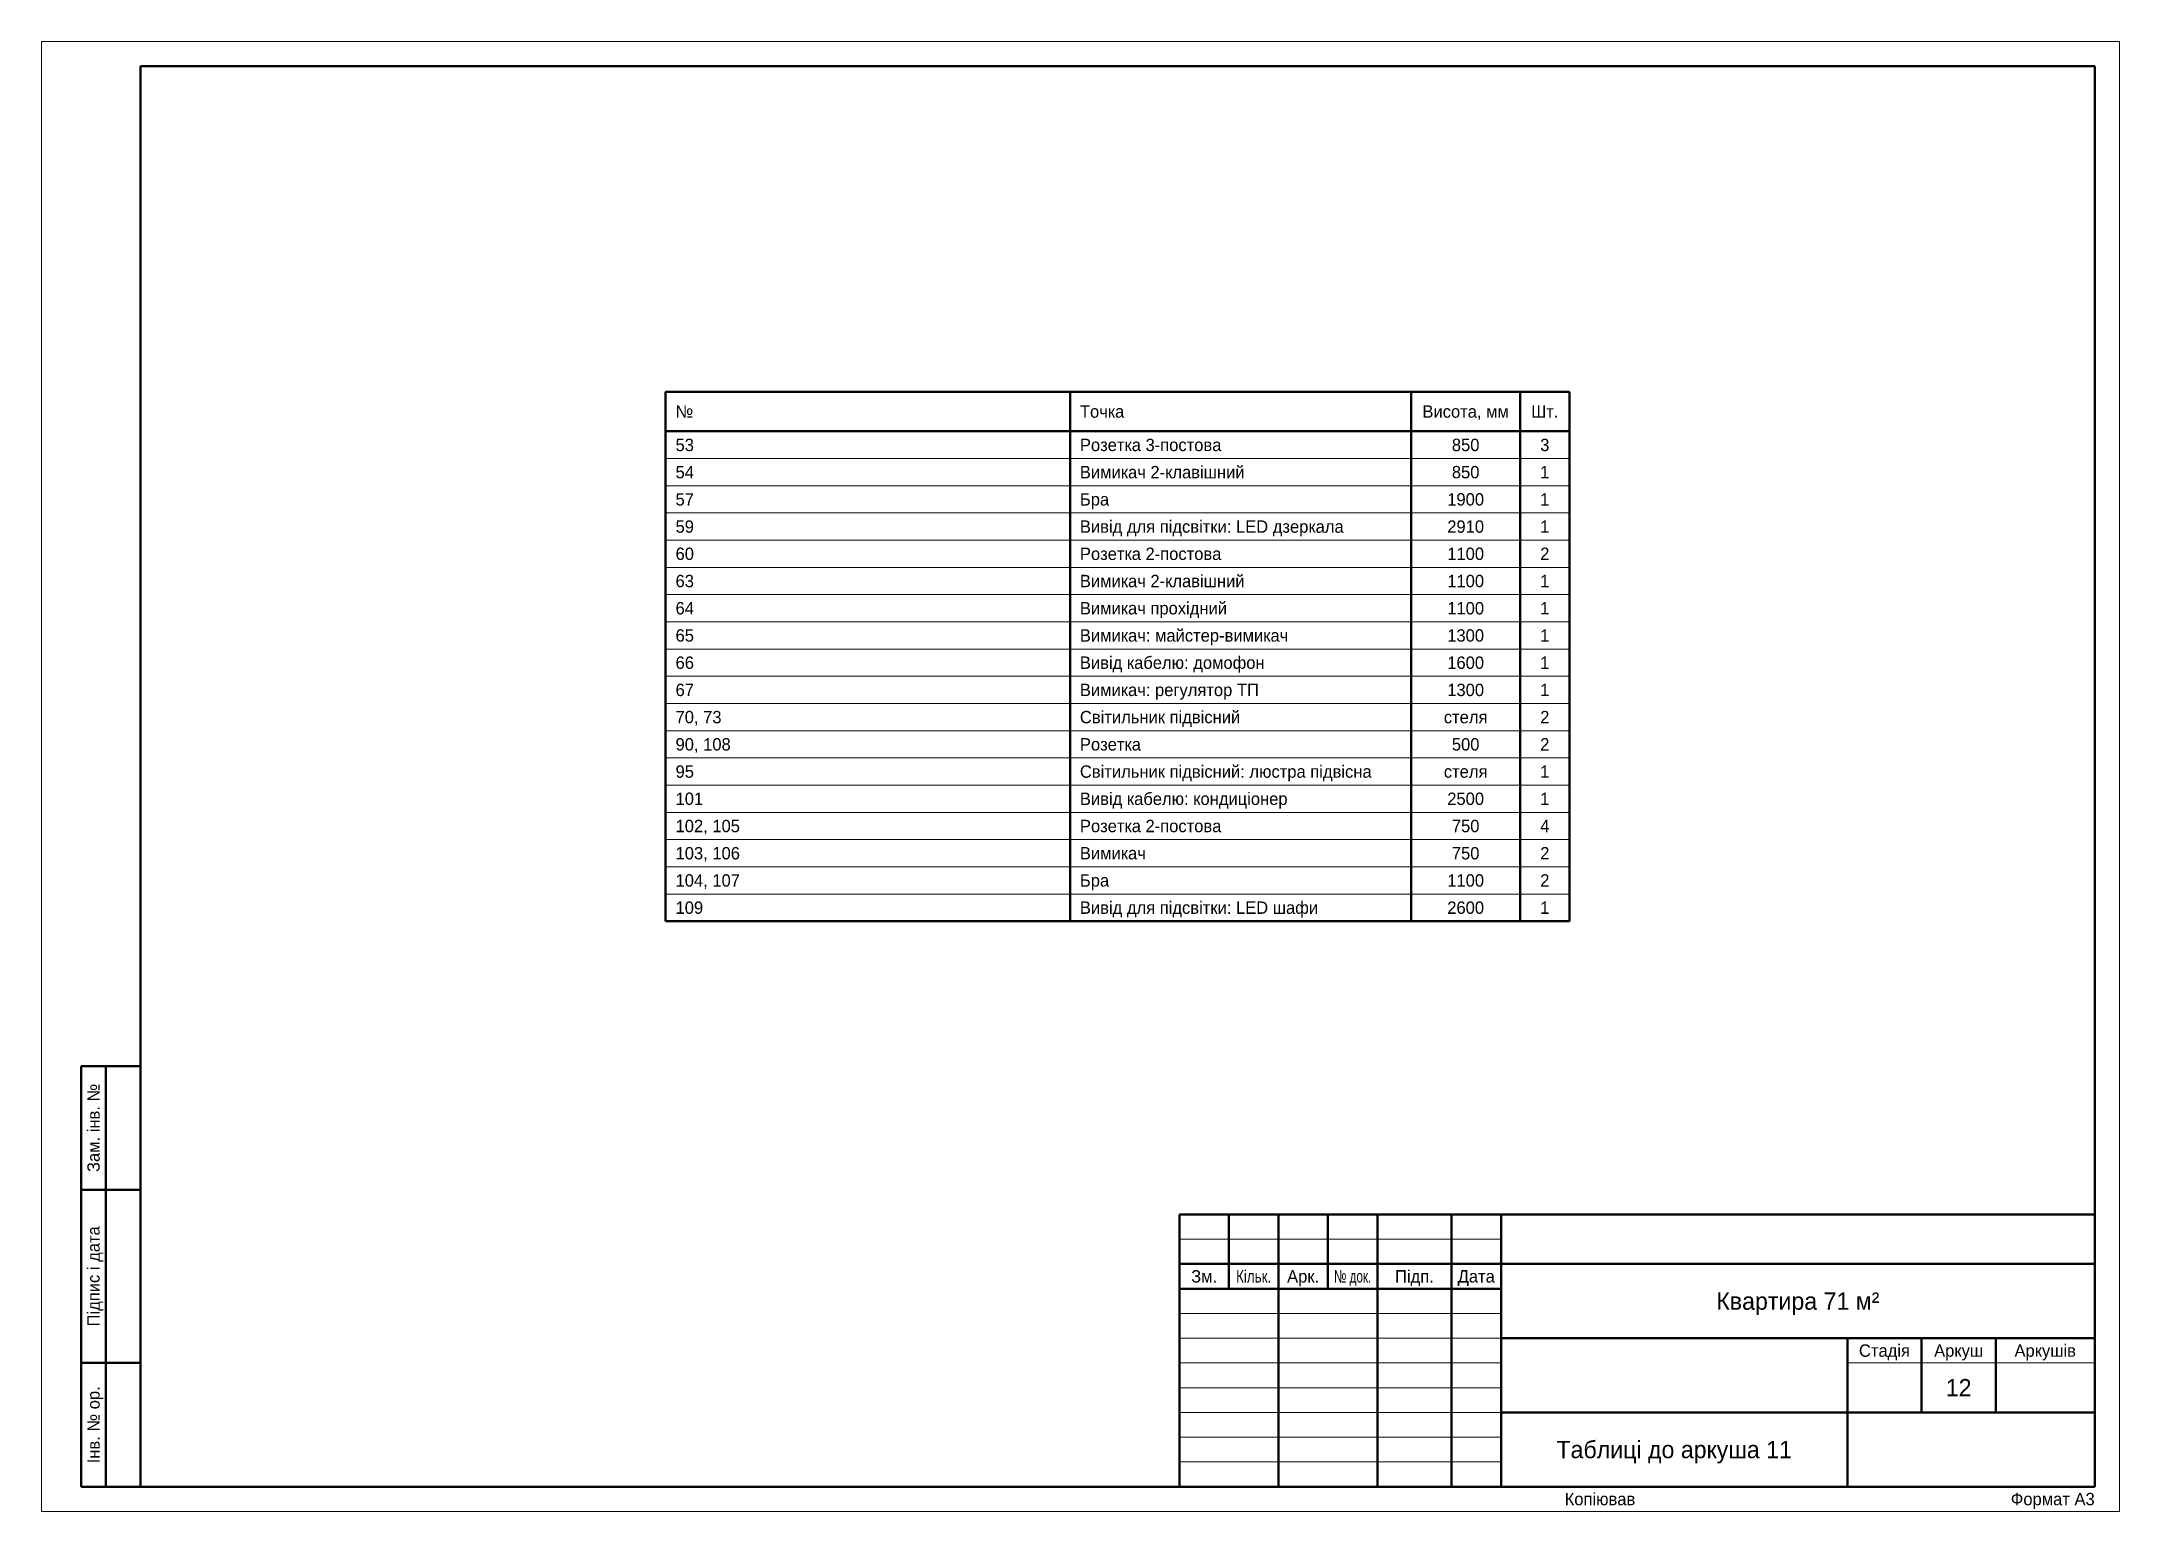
# Paper-space layout '12 Точки (продовження)' of a CAD drawing. Header units: millimetres. Extents: x 0 to 420, y 0 to 297.
import ezdxf
from ezdxf.enums import TextEntityAlignment as Align

# ---------------------------------------------------------------- set-up
doc = ezdxf.new("R2010")
doc.units = ezdxf.units.MM
doc.layers.add('A-SHEET', color=7, linetype='Continuous')
doc.layers.add('A-TEXT', color=7, linetype='Continuous')
doc.styles.add('PLEX_LIGHT', font='IBMPlexSans-Light.ttf')

# ---------------------------------------------------------------- blocks, each defined once
blk = doc.blocks.new('STAMP_F3')
at = {"lineweight": 50}
for p, q in [((185, 55), (0, 55)), ((0, 55), (0, 0)), ((10, 40), (10, 55)), ((20, 40), (20, 55)), ((30, 40), (30, 55)), ((40, 40), (40, 55)), ((55, 40), (55, 55)), ((65, 0), (65, 55)), ((185, 0), (185, 55)), ((0, 45), (65, 45)), ((65, 45), (185, 45)), ((0, 40), (65, 40)), ((20, 0), (20, 40)), ((40, 0), (40, 40)), ((55, 0), (55, 40)), ((65, 30), (185, 30)), ((135, 0), (135, 30)), ((150, 15), (150, 30)), ((165, 15), (165, 30)), ((65, 15), (185, 15)), ((0, 0), (185, 0))]:
    blk.add_line(p, q, dxfattribs=at)
at = {"lineweight": 18}
for p, q in [((0, 50), (65, 50)), ((0, 35), (65, 35)), ((0, 30), (65, 30)), ((0, 25), (65, 25)), ((135, 25), (185, 25)), ((0, 20), (65, 20)), ((0, 15), (65, 15)), ((0, 10), (65, 10)), ((0, 5), (65, 5))]:
    blk.add_line(p, q, dxfattribs=at)
at = {"style": 'PLEX_LIGHT'}
for s, p in [('Зм.', (5, 42.5)), ('Арк.', (25, 42.5)), ('Підп.', (47.5, 42.5)), ('Дата', (60, 42.5)), ('Стадія', (142.5, 27.5)), ('Аркуш', (157.5, 27.5)), ('Аркушів', (175, 27.5))]:
    blk.add_text(s, height=2.5, dxfattribs=at).set_placement(p, align=Align.MIDDLE_CENTER)
for s, width, p in [('Кільк.', 0.81045, (15, 42.5)), ('№ док.', 0.701948, (35, 42.5))]:
    blk.add_text(s, height=2.5, dxfattribs=dict(at, width=width)).set_placement(p, align=Align.MIDDLE_CENTER)
for tag, height, p in [('CODE', 5, (125, 50)), ('DATE1', 2.5, (60, 37.5)), ('OBJECT', 3.5, (125, 37.5)), ('DATE2', 2.5, (60, 32.5)), ('OBJECT_2', 3.5, (125, 31.9)), ('DATE3', 2.5, (60, 27.5)), ('DATE4', 2.5, (60, 22.5)), ('BUILDING', 3.5, (100, 22.5)), ('STAGE', 3.5, (142.5, 20)), ('SHEET', 3.5, (157.5, 20)), ('SHEETS', 3.5, (175, 20)), ('DATE5', 2.5, (60, 17.5)), ('BUILDING_2', 3.5, (100, 16.9)), ('DATE6', 2.5, (60, 12.5)), ('DATE7', 2.5, (60, 7.5)), ('IMAGE', 3.5, (100, 7.5)), ('ORG', 2.5, (160, 7.5)), ('ORG_2', 2.5, (160, 3.5)), ('DATE8', 2.5, (60, 2.5)), ('IMAGE_2', 3.5, (100, 1.9))]:
    blk.add_attdef(tag, text='', height=height, dxfattribs=at).set_placement(p, align=Align.MIDDLE_CENTER)
for tag, p in [('ROLE1', (1, 37.5)), ('NAME1', (21, 37.5)), ('ROLE2', (1, 32.5)), ('NAME2', (21, 32.5)), ('ROLE3', (1, 27.5)), ('NAME3', (21, 27.5)), ('ROLE4', (1, 22.5)), ('NAME4', (21, 22.5)), ('ROLE5', (1, 17.5)), ('NAME5', (21, 17.5)), ('ROLE6', (1, 12.5)), ('NAME6', (21, 12.5)), ('ROLE7', (1, 7.5)), ('NAME7', (21, 7.5)), ('ROLE8', (1, 2.5)), ('NAME8', (21, 2.5))]:
    blk.add_attdef(tag, text='', height=2.5, dxfattribs=at).set_placement(p, align=Align.MIDDLE_LEFT)

psp = doc.layouts.new('12 Точки (продовження)')

# ---------------------------------------------------------------- linework, layer by layer
at = {"layer": 'A-SHEET', "lineweight": 18}
for p, q in [((420, 297), (0, 297)), ((0, 297), (0, 0)), ((420, 0), (420, 297)), ((126.15, 212.75), (308.85, 212.75)), ((126.15, 207.25), (308.85, 207.25)), ((126.15, 201.75), (308.85, 201.75)), ((126.15, 196.25), (308.85, 196.25)), ((126.15, 190.75), (308.85, 190.75)), ((126.15, 185.25), (308.85, 185.25)), ((126.15, 179.75), (308.85, 179.75)), ((126.15, 174.25), (308.85, 174.25)), ((126.15, 168.75), (308.85, 168.75)), ((126.15, 163.25), (308.85, 163.25)), ((126.15, 157.75), (308.85, 157.75)), ((126.15, 152.25), (308.85, 152.25)), ((126.15, 146.75), (308.85, 146.75)), ((126.15, 141.25), (308.85, 141.25)), ((126.15, 135.75), (308.85, 135.75)), ((126.15, 130.25), (308.85, 130.25)), ((126.15, 124.75), (308.85, 124.75)), ((0, 0), (420, 0))]:
    psp.add_line(p, q, dxfattribs=at)
at = {"layer": 'A-SHEET', "lineweight": 50}
for p, q in [((415, 292), (20, 292)), ((20, 292), (20, 5)), ((415, 5), (415, 292)), ((126.15, 226.25), (308.85, 226.25)), ((126.15, 226.25), (126.15, 119.25)), ((207.88, 226.25), (207.88, 119.25)), ((276.85, 226.25), (276.85, 119.25)), ((298.85, 226.25), (298.85, 119.25)), ((308.85, 226.25), (308.85, 119.25)), ((126.15, 218.25), (308.85, 218.25)), ((126.15, 119.25), (308.85, 119.25)), ((20, 90), (8, 90)), ((8, 90), (8, 65)), ((13, 65), (13, 90)), ((20, 65), (20, 90)), ((20, 65), (8, 65)), ((8, 65), (8, 30)), ((8, 65), (20, 65)), ((13, 30), (13, 65)), ((20, 30), (20, 65)), ((20, 30), (8, 30)), ((8, 30), (8, 5)), ((8, 30), (20, 30)), ((13, 5), (13, 30)), ((20, 5), (20, 30)), ((8, 5), (20, 5)), ((20, 5), (415, 5))]:
    psp.add_line(p, q, dxfattribs=at)

# ---------------------------------------------------------------- block references
at = {"layer": 'A-SHEET'}
psp.add_blockref('STAMP_F3', (230, 5), dxfattribs=at).add_auto_attribs({'OBJECT': 'Квартира 71 м²', 'IMAGE': 'Таблиці до аркуша 11', 'SHEET': '12'})

# ---------------------------------------------------------------- texts
at = {"layer": 'A-SHEET', "style": 'PLEX_LIGHT'}
for s, p in [('Зам. інв. №', (10.5, 77.5)), ('Підпис і дата', (10.5, 47.5)), ('Інв. № ор.', (10.5, 17.5))]:
    psp.add_text(s, height=2.5, rotation=90, dxfattribs=at).set_placement(p, align=Align.MIDDLE_CENTER)
psp.add_text('Копіював', height=2.5, dxfattribs=at).set_placement((315, 2.5), align=Align.MIDDLE_CENTER)
psp.add_text('Формат A3', height=2.5, dxfattribs=at).set_placement((415, 2.5), align=Align.MIDDLE_RIGHT)
at = {"layer": 'A-TEXT', "style": 'PLEX_LIGHT'}
for s, p in [('№', (128.15, 222.25)), ('Точка', (209.88, 222.25)), ('53', (128.15, 215.5)), ('Розетка 3-постова', (209.88, 215.5)), ('54', (128.15, 210)), ('Вимикач 2-клавішний', (209.88, 210)), ('57', (128.15, 204.5)), ('Бра', (209.88, 204.5)), ('59', (128.15, 199)), ('Вивід для підсвітки: LED дзеркала', (209.88, 199)), ('60', (128.15, 193.5)), ('Розетка 2-постова', (209.88, 193.5)), ('63', (128.15, 188)), ('Вимикач 2-клавішний', (209.88, 188)), ('64', (128.15, 182.5)), ('Вимикач прохідний', (209.88, 182.5)), ('65', (128.15, 177)), ('Вимикач: майстер-вимикач', (209.88, 177)), ('66', (128.15, 171.5)), ('Вивід кабелю: домофон', (209.88, 171.5)), ('67', (128.15, 166)), ('Вимикач: регулятор ТП', (209.88, 166)), ('70, 73', (128.15, 160.5)), ('Світильник підвісний', (209.88, 160.5)), ('90, 108', (128.15, 155)), ('Розетка', (209.88, 155)), ('95', (128.15, 149.5)), ('Світильник підвісний: люстра підвісна', (209.88, 149.5)), ('101', (128.15, 144)), ('Вивід кабелю: кондиціонер', (209.88, 144)), ('102, 105', (128.15, 138.5)), ('Розетка 2-постова', (209.88, 138.5)), ('103, 106', (128.15, 133)), ('Вимикач', (209.88, 133)), ('104, 107', (128.15, 127.5)), ('Бра', (209.88, 127.5)), ('109', (128.15, 122)), ('Вивід для підсвітки: LED шафи', (209.88, 122))]:
    psp.add_text(s, height=2.5, dxfattribs=at).set_placement(p, align=Align.MIDDLE_LEFT)
for s, p in [('Висота, мм', (287.85, 222.25)), ('Шт.', (303.85, 222.25)), ('850', (287.85, 215.5)), ('3', (303.85, 215.5)), ('850', (287.85, 210)), ('1', (303.85, 210)), ('1900', (287.85, 204.5)), ('1', (303.85, 204.5)), ('2910', (287.85, 199)), ('1', (303.85, 199)), ('1100', (287.85, 193.5)), ('2', (303.85, 193.5)), ('1100', (287.85, 188)), ('1', (303.85, 188)), ('1100', (287.85, 182.5)), ('1', (303.85, 182.5)), ('1300', (287.85, 177)), ('1', (303.85, 177)), ('1600', (287.85, 171.5)), ('1', (303.85, 171.5)), ('1300', (287.85, 166)), ('1', (303.85, 166)), ('стеля', (287.85, 160.5)), ('2', (303.85, 160.5)), ('500', (287.85, 155)), ('2', (303.85, 155)), ('стеля', (287.85, 149.5)), ('1', (303.85, 149.5)), ('2500', (287.85, 144)), ('1', (303.85, 144)), ('750', (287.85, 138.5)), ('4', (303.85, 138.5)), ('750', (287.85, 133)), ('2', (303.85, 133)), ('1100', (287.85, 127.5)), ('2', (303.85, 127.5)), ('2600', (287.85, 122)), ('1', (303.85, 122))]:
    psp.add_text(s, height=2.5, dxfattribs=at).set_placement(p, align=Align.MIDDLE_CENTER)

doc.saveas('drawing.dxf')
